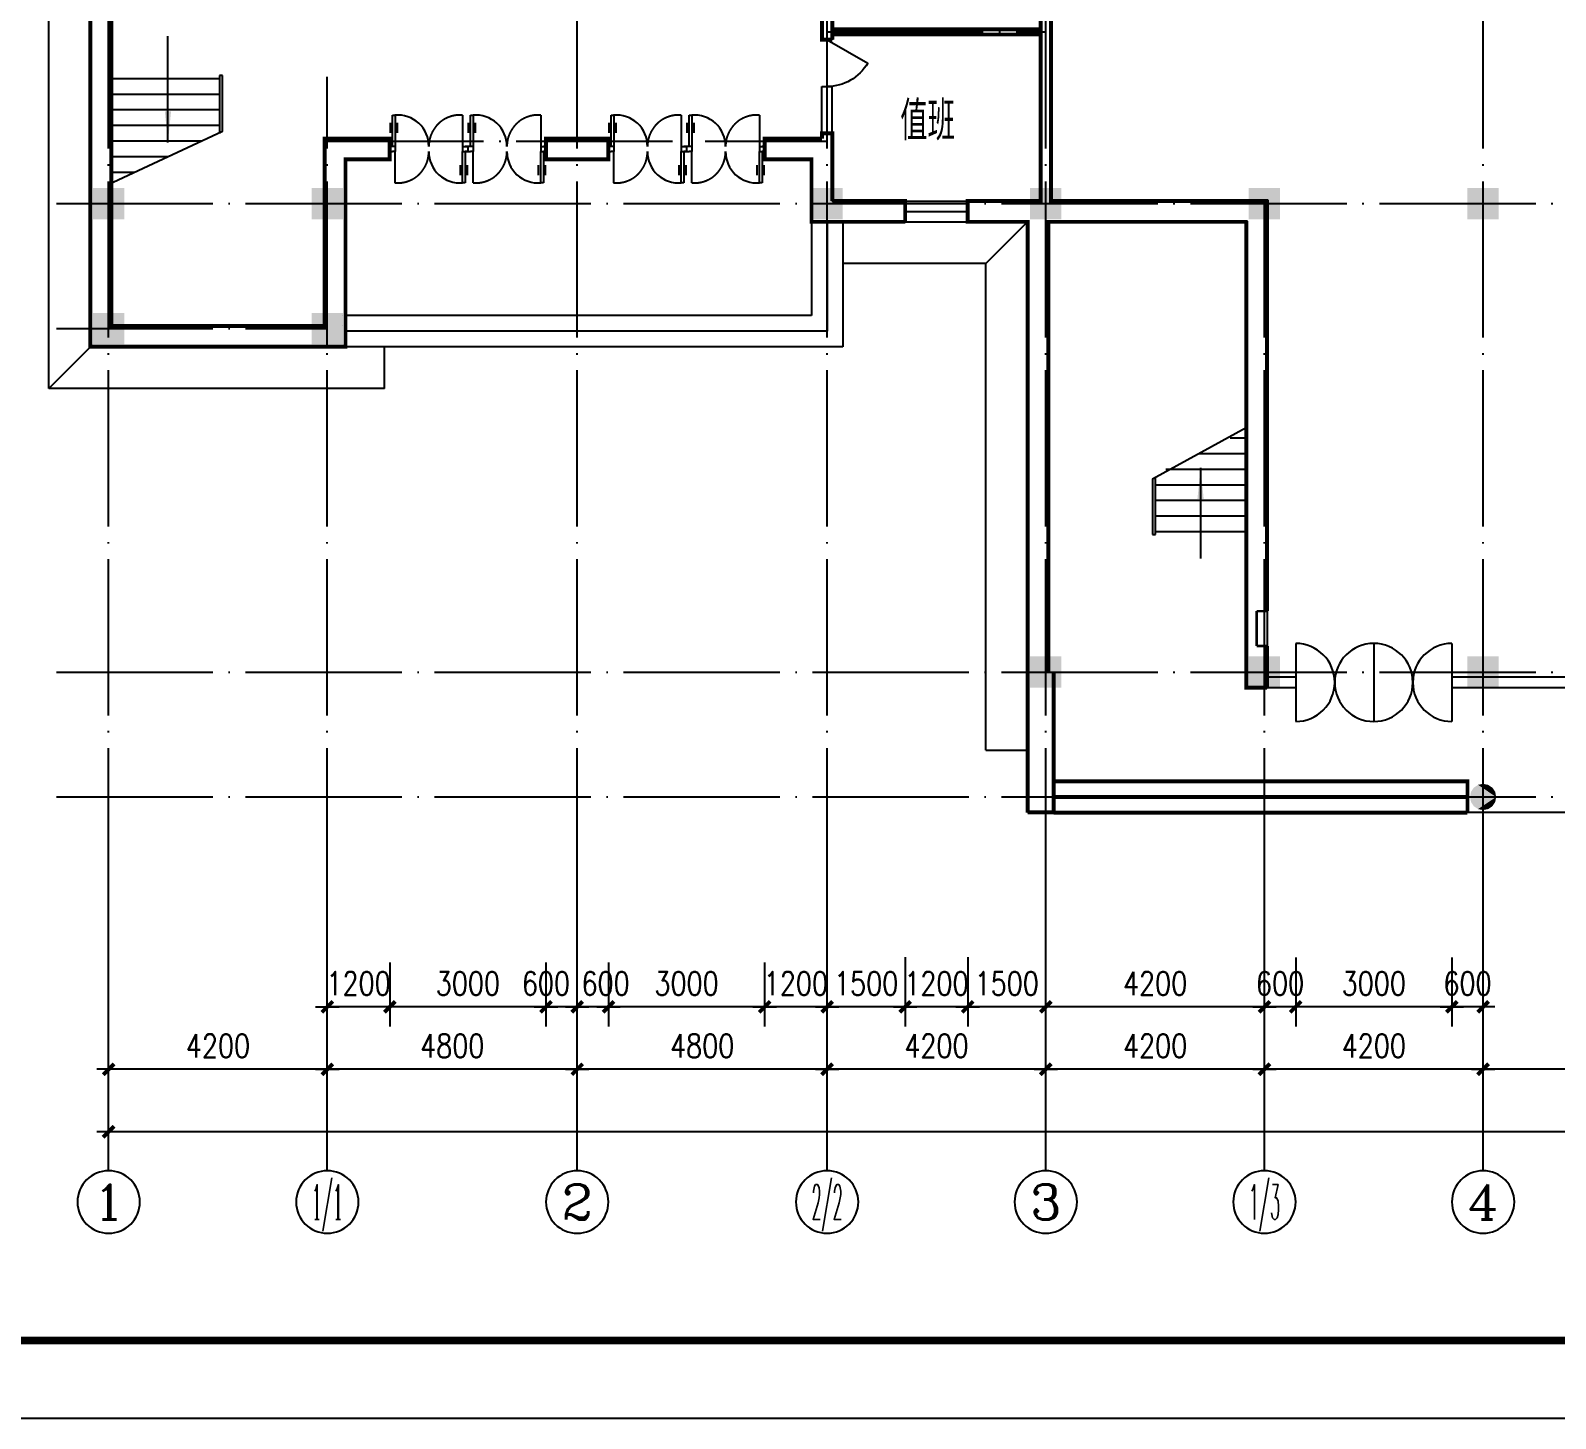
# Model space of a CAD drawing. Extents: x -55219 to 470149, y 494712 to 780039.
# Drawn here: x -40048 to -10757, y 690939 to 717609 of the extents above; entities that cross this region are included whole.
import ezdxf
from ezdxf.enums import TextEntityAlignment as Align

# ---------------------------------------------------------------- set-up
doc = ezdxf.new("R2010")
doc.units = 0
doc.header["$LTSCALE"] = 1500
doc.header["$MEASUREMENT"] = 0
doc.linetypes.add('DASHED2', pattern=[0.375, 0.25, -0.125])
doc.linetypes.add('DOTE', pattern=[2.42, 2, -0.2, 0.02, -0.2])
doc.layers.get('0').update_dxf_attribs({"linetype": 'CONTINUOUS'})
doc.layers.get('DEFPOINTS').update_dxf_attribs({"linetype": 'CONTINUOUS'})
for name, color, linetype in [('AXIS', 3, 'CONTINUOUS'), ('AXIS_TEXT', 7, 'CONTINUOUS'), ('COLUMN', 7, 'CONTINUOUS'), ('DOTE', 1, 'DOTE'), ('LVTRY', 6, 'CONTINUOUS'), ('PUB_DIM', 3, 'CONTINUOUS'), ('PUB_TEXT', 7, 'CONTINUOUS'), ('PUB_TITLE', 4, 'CONTINUOUS'), ('PUB_WALL', 255, 'CONTINUOUS'), ('STAIR', 2, 'CONTINUOUS'), ('WALL', 255, 'CONTINUOUS'), ('WINDOW', 2, 'CONTINUOUS'), ('WINDOW_TEXT', 7, 'CONTINUOUS')]:
    doc.layers.add(name, color=color, linetype=linetype)
doc.styles.add('_HZTXT', font='txt.shx', dxfattribs={"width": 0.8, "bigfont": 'hztxt.shx'})
doc.styles.add('COMPLEX', font='COMPLEX')
doc.styles.add('DIM_FONT', font='SIMPLEX.shx', dxfattribs={"width": 0.8})
doc.styles.add('SIMPLEX', font='SIMPLEX.SHX')
doc.dimstyles.new('AXIS150', dxfattribs={"dimscale": 1.5, "dimtxt": 300, "dimasz": 1, "dimexe": 250, "dimexo": 300, "dimgap": 150, "dimtad": 1, "dimdec": 0, "dimzin": 0, "dimdsep": 46, "dimtxsty": 'DIM_FONT', "dimblk": '_DIMX', "dimcen": 0.09, "dimse1": 1, "dimse2": 1, "dimclrt": 7, "dimadec": 0, "dimazin": 0, "dimtfac": 1, "dimtdec": 0, "dimtix": 1, "dimtmove": 2, "dimatfit": 3, "dimldrblk": '_DIMX', "dimfxl": 1, "dimtolj": 1, "dimtzin": 0, "dimarcsym": 0})
doc.dimstyles.new('DIMA150', dxfattribs={"dimscale": 1.5, "dimtxt": 300, "dimasz": 1, "dimexe": 250, "dimexo": 300, "dimgap": 150, "dimtad": 1, "dimdec": 0, "dimzin": 0, "dimdsep": 46, "dimtxsty": 'DIM_FONT', "dimblk": '_DIMX', "dimcen": 0.09, "dimse1": 1, "dimclrt": 7, "dimadec": 0, "dimazin": 0, "dimtfac": 1, "dimtdec": 0, "dimtix": 1, "dimtmove": 2, "dimatfit": 3, "dimldrblk": '_DIMX', "dimfxl": 1, "dimtolj": 1, "dimtzin": 0, "dimarcsym": 0})
doc.dimstyles.new('DIMB150', dxfattribs={"dimscale": 1.5, "dimtxt": 300, "dimasz": 1, "dimexe": 250, "dimexo": 300, "dimgap": 150, "dimtad": 1, "dimdec": 0, "dimzin": 0, "dimdsep": 46, "dimtxsty": 'DIM_FONT', "dimblk": '_DIMX', "dimcen": 0.09, "dimse2": 1, "dimclrt": 7, "dimadec": 0, "dimazin": 0, "dimtfac": 1, "dimtdec": 0, "dimtix": 1, "dimtmove": 2, "dimatfit": 3, "dimldrblk": '_DIMX', "dimfxl": 1, "dimtolj": 1, "dimtzin": 0, "dimarcsym": 0})
doc.dimstyles.new('DIMN150', dxfattribs={"dimscale": 1.5, "dimtxt": 300, "dimasz": 1, "dimexe": 250, "dimexo": 300, "dimgap": 150, "dimtad": 1, "dimdec": 0, "dimzin": 0, "dimdsep": 46, "dimtxsty": 'DIM_FONT', "dimblk": '_DIMX', "dimcen": 0.09, "dimclrt": 7, "dimadec": 0, "dimazin": 0, "dimtfac": 1, "dimtdec": 0, "dimtix": 1, "dimtmove": 2, "dimatfit": 3, "dimldrblk": '_DIMX', "dimfxl": 1, "dimtolj": 1, "dimtzin": 0, "dimarcsym": 0})

# ---------------------------------------------------------------- blocks, each defined once
blk = doc.blocks.new('_DIMX')
blk.add_line((-150, 0), (150, 0))
at = {"const_width": 50}
blk.add_lwpolyline([(-70, -70), (70, 70)], dxfattribs=at)
blk = doc.blocks.new('*D1217')
at = {"color": 0, "linetype": 'ByBlock'}
for p, q in [((-28947, 699698), (-28947, 698474)), ((-25947, 699698), (-25947, 698474)), ((-25949, 698849), (-28946, 698849))]:
    blk.add_line(p, q, dxfattribs=at)
at = {"layer": 'DEFPOINTS', "color": 0, "linetype": 'ByBlock'}
for p in [(-28947, 700148), (-25947, 700148), (-28947, 698849)]:
    blk.add_point(p, dxfattribs=at)
at = {"color": 0, "linetype": 'ByBlock', "xscale": 1.5, "yscale": 1.5, "zscale": 1.5, "rotation": 180}
blk.add_blockref('_DIMX', (-28947, 698849), dxfattribs=at)
at = {"color": 0, "linetype": 'ByBlock', "xscale": 1.5, "yscale": 1.5, "zscale": 1.5}
blk.add_blockref('_DIMX', (-25947, 698849), dxfattribs=at)
at = {"color": 7, "linetype": 'ByBlock', "insert": (-27447, 699299), "char_height": 450, "attachment_point": 5, "style": 'DIM_FONT'}
blk.add_mtext('\\A1;3000', dxfattribs=at)
blk = doc.blocks.new('*D1216')
at = {"color": 0, "linetype": 'ByBlock'}
for p, q in [((-28947, 699698), (-28947, 698474)), ((-28949, 698849), (-29546, 698849))]:
    blk.add_line(p, q, dxfattribs=at)
at = {"layer": 'DEFPOINTS', "color": 0, "linetype": 'ByBlock'}
for p in [(-29547, 700148), (-28947, 700148), (-29547, 698849)]:
    blk.add_point(p, dxfattribs=at)
at = {"color": 0, "linetype": 'ByBlock', "xscale": 1.5, "yscale": 1.5, "zscale": 1.5, "rotation": 180}
blk.add_blockref('_DIMX', (-29547, 698849), dxfattribs=at)
at = {"color": 0, "linetype": 'ByBlock', "xscale": 1.5, "yscale": 1.5, "zscale": 1.5}
blk.add_blockref('_DIMX', (-28947, 698849), dxfattribs=at)
at = {"color": 7, "linetype": 'ByBlock', "insert": (-29002, 699299), "char_height": 450, "attachment_point": 5, "style": 'DIM_FONT'}
blk.add_mtext('\\A1;600', dxfattribs=at)
blk = doc.blocks.new('*D1215')
at = {"color": 0, "linetype": 'ByBlock'}
for p, q in [((-33147, 699698), (-33147, 698474)), ((-30147, 699698), (-30147, 698474)), ((-30149, 698849), (-33146, 698849))]:
    blk.add_line(p, q, dxfattribs=at)
at = {"layer": 'DEFPOINTS', "color": 0, "linetype": 'ByBlock'}
for p in [(-33147, 700148), (-30147, 700148), (-33147, 698849)]:
    blk.add_point(p, dxfattribs=at)
at = {"color": 0, "linetype": 'ByBlock', "xscale": 1.5, "yscale": 1.5, "zscale": 1.5, "rotation": 180}
blk.add_blockref('_DIMX', (-33147, 698849), dxfattribs=at)
at = {"color": 0, "linetype": 'ByBlock', "xscale": 1.5, "yscale": 1.5, "zscale": 1.5}
blk.add_blockref('_DIMX', (-30147, 698849), dxfattribs=at)
at = {"color": 7, "linetype": 'ByBlock', "insert": (-31647, 699299), "char_height": 450, "attachment_point": 5, "style": 'DIM_FONT'}
blk.add_mtext('\\A1;3000', dxfattribs=at)
blk = doc.blocks.new('*D1214')
at = {"color": 0, "linetype": 'ByBlock'}
for p, q in [((-33147, 699698), (-33147, 698474)), ((-34349, 698849), (-34350, 698849)), ((-33147, 698849), (-34347, 698849)), ((-33146, 698849), (-33144, 698849))]:
    blk.add_line(p, q, dxfattribs=at)
at = {"layer": 'DEFPOINTS', "color": 0, "linetype": 'ByBlock'}
for p in [(-34347, 700148), (-33147, 700148), (-34347, 698849)]:
    blk.add_point(p, dxfattribs=at)
at = {"color": 0, "linetype": 'ByBlock', "xscale": 1.5, "yscale": 1.5, "zscale": 1.5}
blk.add_blockref('_DIMX', (-34347, 698849), dxfattribs=at)
at = {"color": 0, "linetype": 'ByBlock', "xscale": 1.5, "yscale": 1.5, "zscale": 1.5, "rotation": 180}
blk.add_blockref('_DIMX', (-33147, 698849), dxfattribs=at)
at = {"color": 7, "linetype": 'ByBlock', "insert": (-33747, 699299), "char_height": 450, "attachment_point": 5, "style": 'DIM_FONT'}
blk.add_mtext('\\A1;1200', dxfattribs=at)
blk = doc.blocks.new('*D1213')
at = {"color": 0, "linetype": 'ByBlock'}
blk.add_line((-16349, 698849), (-20546, 698849), dxfattribs=at)
at = {"layer": 'DEFPOINTS', "color": 0, "linetype": 'ByBlock'}
for p in [(-20547, 702019), (-16347, 702019), (-20547, 698849)]:
    blk.add_point(p, dxfattribs=at)
at = {"color": 0, "linetype": 'ByBlock', "xscale": 1.5, "yscale": 1.5, "zscale": 1.5, "rotation": 180}
blk.add_blockref('_DIMX', (-20547, 698849), dxfattribs=at)
at = {"color": 0, "linetype": 'ByBlock', "xscale": 1.5, "yscale": 1.5, "zscale": 1.5}
blk.add_blockref('_DIMX', (-16347, 698849), dxfattribs=at)
at = {"color": 7, "linetype": 'ByBlock', "insert": (-18447, 699299), "char_height": 450, "attachment_point": 5, "style": 'DIM_FONT'}
blk.add_mtext('\\A1;4200', dxfattribs=at)
blk = doc.blocks.new('*D1212')
at = {"color": 0, "linetype": 'ByBlock'}
for p, q in [((-25947, 699698), (-25947, 698474)), ((-25949, 698849), (-25950, 698849)), ((-24747, 698849), (-25947, 698849)), ((-24746, 698849), (-24744, 698849))]:
    blk.add_line(p, q, dxfattribs=at)
at = {"layer": 'DEFPOINTS', "color": 0, "linetype": 'ByBlock'}
for p in [(-25947, 700148), (-24747, 700148), (-25947, 698849)]:
    blk.add_point(p, dxfattribs=at)
at = {"color": 0, "linetype": 'ByBlock', "xscale": 1.5, "yscale": 1.5, "zscale": 1.5}
blk.add_blockref('_DIMX', (-25947, 698849), dxfattribs=at)
at = {"color": 0, "linetype": 'ByBlock', "xscale": 1.5, "yscale": 1.5, "zscale": 1.5, "rotation": 180}
blk.add_blockref('_DIMX', (-24747, 698849), dxfattribs=at)
at = {"color": 7, "linetype": 'ByBlock', "insert": (-25347, 699299), "char_height": 450, "attachment_point": 5, "style": 'DIM_FONT'}
blk.add_mtext('\\A1;1200', dxfattribs=at)
blk = doc.blocks.new('*D1211')
at = {"color": 0, "linetype": 'ByBlock'}
for p, q in [((-30147, 699698), (-30147, 698474)), ((-29549, 698849), (-30146, 698849))]:
    blk.add_line(p, q, dxfattribs=at)
at = {"layer": 'DEFPOINTS', "color": 0, "linetype": 'ByBlock'}
for p in [(-30147, 700148), (-29547, 700148), (-30147, 698849)]:
    blk.add_point(p, dxfattribs=at)
at = {"color": 0, "linetype": 'ByBlock', "xscale": 1.5, "yscale": 1.5, "zscale": 1.5, "rotation": 180}
blk.add_blockref('_DIMX', (-30147, 698849), dxfattribs=at)
at = {"color": 0, "linetype": 'ByBlock', "xscale": 1.5, "yscale": 1.5, "zscale": 1.5}
blk.add_blockref('_DIMX', (-29547, 698849), dxfattribs=at)
at = {"color": 7, "linetype": 'ByBlock', "insert": (-30148, 699299), "char_height": 450, "attachment_point": 5, "style": 'DIM_FONT'}
blk.add_mtext('\\A1;600', dxfattribs=at)
blk = doc.blocks.new('*D1210')
at = {"color": 0, "linetype": 'ByBlock'}
for p, q in [((-23247, 699801), (-23247, 698474)), ((-22047, 699801), (-22047, 698474)), ((-23249, 698849), (-23250, 698849)), ((-22047, 698849), (-23247, 698849)), ((-22046, 698849), (-22044, 698849))]:
    blk.add_line(p, q, dxfattribs=at)
at = {"layer": 'DEFPOINTS', "color": 0, "linetype": 'ByBlock'}
for p in [(-23247, 700251), (-22047, 700251), (-23247, 698849)]:
    blk.add_point(p, dxfattribs=at)
at = {"color": 0, "linetype": 'ByBlock', "xscale": 1.5, "yscale": 1.5, "zscale": 1.5}
blk.add_blockref('_DIMX', (-23247, 698849), dxfattribs=at)
at = {"color": 0, "linetype": 'ByBlock', "xscale": 1.5, "yscale": 1.5, "zscale": 1.5, "rotation": 180}
blk.add_blockref('_DIMX', (-22047, 698849), dxfattribs=at)
at = {"color": 7, "linetype": 'ByBlock', "insert": (-22647, 699299), "char_height": 450, "attachment_point": 5, "style": 'DIM_FONT'}
blk.add_mtext('\\A1;1200', dxfattribs=at)
blk = doc.blocks.new('*D1209')
at = {"color": 0, "linetype": 'ByBlock'}
for p, q in [((-23247, 699801), (-23247, 698474)), ((-24749, 698849), (-24750, 698849)), ((-23247, 698849), (-24747, 698849)), ((-23246, 698849), (-23244, 698849))]:
    blk.add_line(p, q, dxfattribs=at)
at = {"layer": 'DEFPOINTS', "color": 0, "linetype": 'ByBlock'}
for p in [(-24747, 700251), (-23247, 700251), (-24747, 698849)]:
    blk.add_point(p, dxfattribs=at)
at = {"color": 0, "linetype": 'ByBlock', "xscale": 1.5, "yscale": 1.5, "zscale": 1.5}
blk.add_blockref('_DIMX', (-24747, 698849), dxfattribs=at)
at = {"color": 0, "linetype": 'ByBlock', "xscale": 1.5, "yscale": 1.5, "zscale": 1.5, "rotation": 180}
blk.add_blockref('_DIMX', (-23247, 698849), dxfattribs=at)
at = {"color": 7, "linetype": 'ByBlock', "insert": (-23997, 699299), "char_height": 450, "attachment_point": 5, "style": 'DIM_FONT'}
blk.add_mtext('\\A1;1500', dxfattribs=at)
blk = doc.blocks.new('*D1208')
at = {"color": 0, "linetype": 'ByBlock'}
for p, q in [((-22047, 699801), (-22047, 698474)), ((-22049, 698849), (-22050, 698849)), ((-20547, 698849), (-22047, 698849)), ((-20546, 698849), (-20544, 698849))]:
    blk.add_line(p, q, dxfattribs=at)
at = {"layer": 'DEFPOINTS', "color": 0, "linetype": 'ByBlock'}
for p in [(-22047, 700251), (-20547, 700251), (-22047, 698849)]:
    blk.add_point(p, dxfattribs=at)
at = {"color": 0, "linetype": 'ByBlock', "xscale": 1.5, "yscale": 1.5, "zscale": 1.5}
blk.add_blockref('_DIMX', (-22047, 698849), dxfattribs=at)
at = {"color": 0, "linetype": 'ByBlock', "xscale": 1.5, "yscale": 1.5, "zscale": 1.5, "rotation": 180}
blk.add_blockref('_DIMX', (-20547, 698849), dxfattribs=at)
at = {"color": 7, "linetype": 'ByBlock', "insert": (-21297, 699299), "char_height": 450, "attachment_point": 5, "style": 'DIM_FONT'}
blk.add_mtext('\\A1;1500', dxfattribs=at)
blk = doc.blocks.new('*D1207')
at = {"color": 0, "linetype": 'ByBlock'}
for p, q in [((-15747, 699798), (-15747, 698474)), ((-12747, 699798), (-12747, 698474)), ((-12749, 698849), (-15746, 698849))]:
    blk.add_line(p, q, dxfattribs=at)
at = {"layer": 'DEFPOINTS', "color": 0, "linetype": 'ByBlock'}
for p in [(-15747, 700248), (-12747, 700248), (-15747, 698849)]:
    blk.add_point(p, dxfattribs=at)
at = {"color": 0, "linetype": 'ByBlock', "xscale": 1.5, "yscale": 1.5, "zscale": 1.5, "rotation": 180}
blk.add_blockref('_DIMX', (-15747, 698849), dxfattribs=at)
at = {"color": 0, "linetype": 'ByBlock', "xscale": 1.5, "yscale": 1.5, "zscale": 1.5}
blk.add_blockref('_DIMX', (-12747, 698849), dxfattribs=at)
at = {"color": 7, "linetype": 'ByBlock', "insert": (-14247, 699299), "char_height": 450, "attachment_point": 5, "style": 'DIM_FONT'}
blk.add_mtext('\\A1;3000', dxfattribs=at)
blk = doc.blocks.new('*D1206')
at = {"color": 0, "linetype": 'ByBlock'}
for p, q in [((-15747, 699798), (-15747, 698474)), ((-16349, 698849), (-16350, 698849)), ((-15747, 698849), (-16347, 698849)), ((-15746, 698849), (-15744, 698849))]:
    blk.add_line(p, q, dxfattribs=at)
at = {"layer": 'DEFPOINTS', "color": 0, "linetype": 'ByBlock'}
for p in [(-16347, 700248), (-15747, 700248), (-16347, 698849)]:
    blk.add_point(p, dxfattribs=at)
at = {"color": 0, "linetype": 'ByBlock', "xscale": 1.5, "yscale": 1.5, "zscale": 1.5}
blk.add_blockref('_DIMX', (-16347, 698849), dxfattribs=at)
at = {"color": 0, "linetype": 'ByBlock', "xscale": 1.5, "yscale": 1.5, "zscale": 1.5, "rotation": 180}
blk.add_blockref('_DIMX', (-15747, 698849), dxfattribs=at)
at = {"color": 7, "linetype": 'ByBlock', "insert": (-16047, 699299), "char_height": 450, "attachment_point": 5, "style": 'DIM_FONT'}
blk.add_mtext('\\A1;600', dxfattribs=at)
blk = doc.blocks.new('*D1205')
at = {"color": 0, "linetype": 'ByBlock'}
for p, q in [((-12747, 699798), (-12747, 698474)), ((-12749, 698849), (-12750, 698849)), ((-12147, 698849), (-12747, 698849)), ((-12146, 698849), (-12144, 698849))]:
    blk.add_line(p, q, dxfattribs=at)
at = {"layer": 'DEFPOINTS', "color": 0, "linetype": 'ByBlock'}
for p in [(-12747, 700248), (-12147, 700248), (-12747, 698849)]:
    blk.add_point(p, dxfattribs=at)
at = {"color": 0, "linetype": 'ByBlock', "xscale": 1.5, "yscale": 1.5, "zscale": 1.5}
blk.add_blockref('_DIMX', (-12747, 698849), dxfattribs=at)
at = {"color": 0, "linetype": 'ByBlock', "xscale": 1.5, "yscale": 1.5, "zscale": 1.5, "rotation": 180}
blk.add_blockref('_DIMX', (-12147, 698849), dxfattribs=at)
at = {"color": 7, "linetype": 'ByBlock', "insert": (-12447, 699299), "char_height": 450, "attachment_point": 5, "style": 'DIM_FONT'}
blk.add_mtext('\\A1;600', dxfattribs=at)
blk = doc.blocks.new('_WBLK')
for p, q in [((-0.5, 0.5), (0.5, 0.5)), ((-0.5, 0), (0.5, 0)), ((-0.5, -0.5), (0.5, -0.5))]:
    blk.add_line(p, q)
at = {"layer": 'WINDOW_TEXT', "style": 'SIMPLEX', "flags": 9}
blk.add_attdef('A', text='', height=1, dxfattribs=at).set_placement((0, 1.5), align=Align.MIDDLE)
blk = doc.blocks.new('_YZH')
for points in [[(-0.466, 0.193), (0.5, 0), (-0.5, 0), (-0.466, -0.193)], [(-0.193, 0.466), (0.5, 0), (-0.357, 0.357), (-0.466, 0.193)], [(0.193, 0.466), (0.5, 0), (0, 0.505), (-0.193, 0.466)], [(0.466, 0.193), (0.5, 0), (0.357, 0.357), (0.193, 0.466)], [(-0.466, -0.193), (0.5, 0), (-0.357, -0.357), (-0.193, -0.466)], [(-0.193, -0.466), (0.5, 0), (0, -0.505), (0.193, -0.466)], [(0.193, -0.466), (0.5, 0), (0.357, -0.357), (0.466, -0.193)]]:
    blk.add_solid(points)
blk = doc.blocks.new('_FZH')
blk.add_solid([(0.5, 0.5), (0.5, -0.5), (-0.5, 0.5), (-0.5, -0.5)])
blk = doc.blocks.new('M_A19UKF')
for p, q in [((-0.467, -0.003), (-0.467, 0.397)), ((-0.467, 0.397), (-0.433, 0.397)), ((-0.433, 0.397), (-0.433, -0.003)), ((-0.495, 0.298), (-0.495, 0.169)), ((-0.405, 0.298), (-0.405, 0.169)), ((-0.5, -0.003), (-0.5, -0.069)), ((-0.433, -0.003), (-0.5, -0.003)), ((-0.5, -0.003), (-0.5, -0.003)), ((-0.5, -0.069), (-0.5, -0.069)), ((-0.5, -0.069), (-0.467, -0.069)), ((-0.433, -0.003), (-0.467, -0.003)), ((-0.433, -0.069), (-0.467, -0.069)), ((-0.433, -0.003), (-0.433, -0.069)), ((0.433, -0.003), (0.433, -0.069)), ((0.433, -0.003), (0.467, -0.003)), ((0.433, -0.003), (0.5, -0.003)), ((0.433, -0.469), (0.433, -0.069)), ((0.433, -0.069), (0.5, -0.069)), ((0.433, -0.069), (0.467, -0.069)), ((0.5, -0.003), (0.467, -0.003)), ((0.467, -0.069), (0.467, -0.469)), ((0.5, -0.069), (0.467, -0.069)), ((0.5, -0.003), (0.5, -0.069)), ((0.5, -0.003), (0.5, -0.003)), ((0.5, -0.069), (0.5, -0.069)), ((0.405, -0.37), (0.405, -0.242)), ((0.495, -0.37), (0.495, -0.242)), ((0.467, -0.469), (0.433, -0.469))]:
    blk.add_line(p, q)
at = {"linetype": 'DASHED2'}
for p, q in [((0.433, 0.397), (0.433, -0.003)), ((-0.433, -0.469), (-0.433, -0.069))]:
    blk.add_line(p, q, dxfattribs=at)
for centre, start, end in [((-0.4, -0.001), 359.8007, 94.7805), ((0.4, -0.071), 179.8007, 274.7805)]:
    blk.add_arc(centre, 0.4, start, end)
for centre, start, end in [((0.4, -0.001), 85.2195, 180.1993), ((-0.4, -0.071), 265.2195, 0.1993)]:
    blk.add_arc(centre, 0.4, start, end, dxfattribs=at)
blk = doc.blocks.new('*D1033')
at = {"color": 0, "linetype": 'ByBlock'}
blk.add_line((-16349, 697649), (-20546, 697649), dxfattribs=at)
at = {"layer": 'DEFPOINTS', "color": 0, "linetype": 'ByBlock'}
for p in [(-20547, 700819), (-16347, 700819), (-20547, 697649)]:
    blk.add_point(p, dxfattribs=at)
at = {"color": 0, "linetype": 'ByBlock', "xscale": 1.5, "yscale": 1.5, "zscale": 1.5, "rotation": 180}
blk.add_blockref('_DIMX', (-20547, 697649), dxfattribs=at)
at = {"color": 0, "linetype": 'ByBlock', "xscale": 1.5, "yscale": 1.5, "zscale": 1.5}
blk.add_blockref('_DIMX', (-16347, 697649), dxfattribs=at)
at = {"color": 7, "linetype": 'ByBlock', "insert": (-18447, 698099), "char_height": 450, "attachment_point": 5, "style": 'DIM_FONT'}
blk.add_mtext('\\A1;4200', dxfattribs=at)
blk = doc.blocks.new('_AXISO')
blk.add_circle((0, 0), 0.5)
at = {"layer": 'AXIS_TEXT', "style": 'COMPLEX', "width": 1.041667}
blk.add_attdef('A', text='', height=0.56, dxfattribs=at).set_placement((-0.25, -0.28), (0.25, -0.28), align=Align.FIT)
blk = doc.blocks.new('_DBLK')
blk.add_line((-0.5, 0), (0, -0.866))
blk.add_arc((-0.5, 0), 1, 300, 0)
at = {"layer": 'WINDOW_TEXT', "style": 'SIMPLEX', "flags": 9}
blk.add_attdef('A', text='', height=1, dxfattribs=at).set_placement((0, 1.5), align=Align.MIDDLE)
blk = doc.blocks.new('_ARROW')
blk.add_solid([(0, 0), (-1, 0.1), (-1, -0.1)])
blk = doc.blocks.new('*D968')
at = {"color": 0, "linetype": 'ByBlock'}
blk.add_line((-3699, 697649), (-12146, 697649), dxfattribs=at)
at = {"layer": 'DEFPOINTS', "color": 0, "linetype": 'ByBlock'}
for p in [(-12147, 700819), (-3697, 700819), (-12147, 697649)]:
    blk.add_point(p, dxfattribs=at)
at = {"color": 0, "linetype": 'ByBlock', "xscale": 1.5, "yscale": 1.5, "zscale": 1.5, "rotation": 180}
blk.add_blockref('_DIMX', (-12147, 697649), dxfattribs=at)
at = {"color": 0, "linetype": 'ByBlock', "xscale": 1.5, "yscale": 1.5, "zscale": 1.5}
blk.add_blockref('_DIMX', (-3697, 697649), dxfattribs=at)
at = {"color": 7, "linetype": 'ByBlock', "insert": (-7922, 698099), "char_height": 450, "attachment_point": 5, "style": 'DIM_FONT'}
blk.add_mtext('\\A1;8450', dxfattribs=at)
blk = doc.blocks.new('*D964')
at = {"color": 0, "linetype": 'ByBlock'}
blk.add_line((-12149, 697649), (-16346, 697649), dxfattribs=at)
at = {"layer": 'DEFPOINTS', "color": 0, "linetype": 'ByBlock'}
for p in [(-16347, 700819), (-12147, 700819), (-16347, 697649)]:
    blk.add_point(p, dxfattribs=at)
at = {"color": 0, "linetype": 'ByBlock', "xscale": 1.5, "yscale": 1.5, "zscale": 1.5, "rotation": 180}
blk.add_blockref('_DIMX', (-16347, 697649), dxfattribs=at)
at = {"color": 0, "linetype": 'ByBlock', "xscale": 1.5, "yscale": 1.5, "zscale": 1.5}
blk.add_blockref('_DIMX', (-12147, 697649), dxfattribs=at)
at = {"color": 7, "linetype": 'ByBlock', "insert": (-14247, 698099), "char_height": 450, "attachment_point": 5, "style": 'DIM_FONT'}
blk.add_mtext('\\A1;4200', dxfattribs=at)
blk = doc.blocks.new('*D961')
at = {"color": 0, "linetype": 'ByBlock'}
blk.add_line((-34349, 697649), (-38546, 697649), dxfattribs=at)
at = {"layer": 'DEFPOINTS', "color": 0, "linetype": 'ByBlock'}
for p in [(-38547, 700819), (-34347, 700819), (-38547, 697649)]:
    blk.add_point(p, dxfattribs=at)
at = {"color": 0, "linetype": 'ByBlock', "xscale": 1.5, "yscale": 1.5, "zscale": 1.5, "rotation": 180}
blk.add_blockref('_DIMX', (-38547, 697649), dxfattribs=at)
at = {"color": 0, "linetype": 'ByBlock', "xscale": 1.5, "yscale": 1.5, "zscale": 1.5}
blk.add_blockref('_DIMX', (-34347, 697649), dxfattribs=at)
at = {"color": 7, "linetype": 'ByBlock', "insert": (-36447, 698099), "char_height": 450, "attachment_point": 5, "style": 'DIM_FONT'}
blk.add_mtext('\\A1;4200', dxfattribs=at)
blk = doc.blocks.new('*D960')
at = {"color": 0, "linetype": 'ByBlock'}
blk.add_line((-29549, 697649), (-34346, 697649), dxfattribs=at)
at = {"layer": 'DEFPOINTS', "color": 0, "linetype": 'ByBlock'}
for p in [(-34347, 700819), (-29547, 700819), (-34347, 697649)]:
    blk.add_point(p, dxfattribs=at)
at = {"color": 0, "linetype": 'ByBlock', "xscale": 1.5, "yscale": 1.5, "zscale": 1.5, "rotation": 180}
blk.add_blockref('_DIMX', (-34347, 697649), dxfattribs=at)
at = {"color": 0, "linetype": 'ByBlock', "xscale": 1.5, "yscale": 1.5, "zscale": 1.5}
blk.add_blockref('_DIMX', (-29547, 697649), dxfattribs=at)
at = {"color": 7, "linetype": 'ByBlock', "insert": (-31947, 698099), "char_height": 450, "attachment_point": 5, "style": 'DIM_FONT'}
blk.add_mtext('\\A1;4800', dxfattribs=at)
blk = doc.blocks.new('*D959')
at = {"color": 0, "linetype": 'ByBlock'}
blk.add_line((-24749, 697649), (-29546, 697649), dxfattribs=at)
at = {"layer": 'DEFPOINTS', "color": 0, "linetype": 'ByBlock'}
for p in [(-29547, 700819), (-24747, 700819), (-29547, 697649)]:
    blk.add_point(p, dxfattribs=at)
at = {"color": 0, "linetype": 'ByBlock', "xscale": 1.5, "yscale": 1.5, "zscale": 1.5, "rotation": 180}
blk.add_blockref('_DIMX', (-29547, 697649), dxfattribs=at)
at = {"color": 0, "linetype": 'ByBlock', "xscale": 1.5, "yscale": 1.5, "zscale": 1.5}
blk.add_blockref('_DIMX', (-24747, 697649), dxfattribs=at)
at = {"color": 7, "linetype": 'ByBlock', "insert": (-27147, 698099), "char_height": 450, "attachment_point": 5, "style": 'DIM_FONT'}
blk.add_mtext('\\A1;4800', dxfattribs=at)
blk = doc.blocks.new('*D958')
at = {"color": 0, "linetype": 'ByBlock'}
blk.add_line((-20549, 697649), (-24746, 697649), dxfattribs=at)
at = {"layer": 'DEFPOINTS', "color": 0, "linetype": 'ByBlock'}
for p in [(-24747, 700819), (-20547, 700819), (-24747, 697649)]:
    blk.add_point(p, dxfattribs=at)
at = {"color": 0, "linetype": 'ByBlock', "xscale": 1.5, "yscale": 1.5, "zscale": 1.5, "rotation": 180}
blk.add_blockref('_DIMX', (-24747, 697649), dxfattribs=at)
at = {"color": 0, "linetype": 'ByBlock', "xscale": 1.5, "yscale": 1.5, "zscale": 1.5}
blk.add_blockref('_DIMX', (-20547, 697649), dxfattribs=at)
at = {"color": 7, "linetype": 'ByBlock', "insert": (-22647, 698099), "char_height": 450, "attachment_point": 5, "style": 'DIM_FONT'}
blk.add_mtext('\\A1;4200', dxfattribs=at)
blk = doc.blocks.new('*D956')
at = {"color": 0, "linetype": 'ByBlock'}
blk.add_line((33601, 696449), (-38546, 696449), dxfattribs=at)
at = {"layer": 'DEFPOINTS', "color": 0, "linetype": 'ByBlock'}
for p in [(-38547, 700819), (33603, 700819), (-38547, 696449)]:
    blk.add_point(p, dxfattribs=at)
at = {"color": 0, "linetype": 'ByBlock', "xscale": 1.5, "yscale": 1.5, "zscale": 1.5, "rotation": 180}
blk.add_blockref('_DIMX', (-38547, 696449), dxfattribs=at)
at = {"color": 0, "linetype": 'ByBlock', "xscale": 1.5, "yscale": 1.5, "zscale": 1.5}
blk.add_blockref('_DIMX', (33603, 696449), dxfattribs=at)
at = {"color": 7, "linetype": 'ByBlock', "insert": (-2472, 696899), "char_height": 450, "attachment_point": 5, "style": 'DIM_FONT'}
blk.add_mtext('\\A1;72150', dxfattribs=at)
blk = doc.blocks.new('M_A10JJG')
for p, q in [((-0.5, -0.5), (-0.5, 0.5)), ((0.5, -0.5), (0.5, 0.5))]:
    blk.add_line(p, q)
for centre, start, end in [((-0.5, 0), 270, 90), ((0.5, 0), 90, 270)]:
    blk.add_arc(centre, 0.5, start, end)

msp = doc.modelspace()

# ---------------------------------------------------------------- linework, layer by layer
for p, q in [((-24847.2, 715631.4), (-24847.2, 716531.4)), ((-24747.2, 715631.4), (-24747.2, 716531.4)), ((-24647.2, 715631.4), (-24647.2, 716531.4))]:
    msp.add_line(p, q)
at = {"layer": 'AXIS'}
for p, q in [((-38547.2, 695699.1), (-38547.2, 700819.4)), ((-34347.2, 695699.1), (-34347.2, 700819.4)), ((-29547.2, 695699.1), (-29547.2, 700819.4)), ((-24747.2, 695699.1), (-24747.2, 700819.4)), ((-20547.2, 695699.1), (-20547.2, 700819.4)), ((-16347.2, 695699.1), (-16347.2, 700819.4)), ((-12147.2, 695699.1), (-12147.2, 700819.4))]:
    msp.add_line(p, q, dxfattribs=at)
at = {"layer": 'DOTE'}
for p, q in [((-38547.2, 700819.4), (-38547.2, 771056.2)), ((-29547.2, 700819.4), (-29547.2, 771056.2)), ((-20547.2, 700819.4), (-20547.2, 771056.2)), ((-12147.2, 700819.4), (-12147.2, 771056.2)), ((-24747.2, 700819.4), (-24747.2, 723281.4)), ((-24747.2, 717581.4), (-20547.2, 717581.4)), ((-34347.2, 700819.4), (-34347.2, 716720.4)), ((-34347.2, 715481.4), (-24747.2, 715481.4)), ((-39547.2, 714281.4), (35005.6, 714281.4)), ((-39547.2, 714281.4), (32802.8, 714281.4)), ((-16347.2, 700819.4), (-16347.2, 714281.4)), ((-39547.2, 711881.4), (-34347.2, 711881.4)), ((-39547.2, 705281.4), (32802.8, 705281.4)), ((-39547.2, 702881.4), (32802.8, 702881.4))]:
    msp.add_line(p, q, dxfattribs=at)
at = {"layer": 'LVTRY'}
for p, q in [((-39697.2, 710731.4), (-39697.2, 752681.4)), ((-24847.2, 716531.4), (-24647.2, 716531.4)), ((-36357.2, 715669.8), (-38557.2, 714645.4)), ((-21697.2, 713130.9), (-20897.2, 713931.4)), ((-21696.7, 713131.4), (-24447.2, 713131.4)), ((-21697.2, 703781.9), (-21697.2, 713130.9)), ((-38897.2, 711531.4), (-39697.2, 710731.4)), ((-33247.2, 710731.4), (-33247.2, 711531.4)), ((-33247.2, 710731.4), (-39697.2, 710731.4)), ((-18496.9, 708993), (-16697.2, 709978.9)), ((-21697.2, 703781.9), (-21696.7, 703781.4)), ((-21696.7, 703781.4), (-20897.2, 703781.4)), ((-20897.2, 702582.1), (-20896.7, 702581.6))]:
    msp.add_line(p, q, dxfattribs=at)
at = {"layer": 'LVTRY', "const_width": 50}
for points in [[(-16497.2, 706451.4), (-16497.2, 705781.4)], [(-16297.2, 706451.4), (-16497.2, 706451.4)], [(-16497.2, 705781.4), (-16297.2, 705781.4)]]:
    msp.add_lwpolyline(points, dxfattribs=at)
at = {"layer": 'PUB_DIM'}
for points in [[(-37407.7, 715455.3), (-37407.7, 717501.7)], [(-17574.2, 709207.5), (-17574.2, 707461)]]:
    msp.add_lwpolyline(points, dxfattribs=at)
at = {"layer": 'PUB_TITLE'}
msp.add_lwpolyline([(-55219.4, 690938.8), (-55219.4, 780038.8), (70930.6, 780038.8), (70930.6, 690938.8)], close=True, dxfattribs=at)
at = {"layer": 'PUB_TITLE', "const_width": 150}
msp.add_lwpolyline([(-51469.4, 692438.8), (69430.6, 692438.8), (69430.6, 778538.8), (-51469.4, 778538.8)], close=True, dxfattribs=at)
at = {"layer": 'PUB_WALL', "const_width": 75}
for points in [[(-20447.2, 714331.4), (-20447.2, 714342.1), (-20447.2, 716742.1), (-20447.2, 737281.4), (-19147.2, 737281.4), (-19147.2, 737481.4), (-20447.2, 737481.4), (-20447.2, 741181.4), (-16747.2, 741181.4), (-12247.2, 741181.4), (-12247.2, 737481.4), (-13947.2, 737481.4), (-13947.2, 737281.4), (-12047.2, 737281.4)], [(-24647.2, 717431.4), (-24847.2, 717431.4), (-24847.2, 718531.4), (-24647.2, 718531.4), (-24647.2, 717631.4), (-20647.2, 717631.4), (-20647.2, 719931.2), (-21947.2, 719931.2)], [(-24647.2, 717531.4), (-24647.2, 717431.4), (-24647.2, 717531.4), (-24647.2, 717431.4), (-24647.2, 717531.4), (-20647.2, 717531.4), (-20647.2, 714331.4), (-22047.2, 714331.4), (-22047.2, 713931.4), (-20897.2, 713931.4), (-20897.2, 702582.1)], [(-20447.2, 717548.4), (-20447.2, 716742.1), (-20447.2, 714331.4), (-16297.7, 714331.4), (-16297.2, 714330.9), (-16297.2, 706451.4)], [(-20647.2, 714342.1), (-20647.2, 716542.1)], [(-24647.2, 714331.9), (-24647.2, 714331.9), (-24647.2, 715631.4), (-24847.2, 715631.4), (-24847.2, 715531.4)], [(-34396.7, 715531.4), (-34396.7, 715531.4)], [(-23247.2, 713931.4), (-25047.2, 713931.4), (-25047.2, 715131.4), (-25947.2, 715131.4), (-25947.2, 715531.4), (-24847.2, 715531.4)], [(-25047.2, 714331.9), (-25047.2, 714331.9)], [(-24647.2, 714331.4), (-23247.2, 714331.4), (-23247.2, 713931.4)], [(-20497.2, 705281.4), (-20497.2, 713931.4), (-16697.7, 713931.4), (-16697.2, 713930.9), (-16697.2, 704981.4), (-16297.2, 704981.4)], [(-34047.2, 711931.9), (-34047.2, 711931.9)], [(-16297.2, 705781.4), (-16297.2, 704981.4)], [(-20397.2, 702581.6), (-20397.2, 705281.4)], [(-12447.2, 702581.6), (-12447.2, 703181.6), (-20397.2, 703181.6)], [(-12447.2, 702881.6), (-20397.2, 702881.6)], [(-20397.2, 702587.2), (-20897.2, 702587.2)], [(-12447.2, 702581.8), (-20397.2, 702581.8)]]:
    msp.add_lwpolyline(points, dxfattribs=at)
for points in [[(-38897.2, 719831.4), (-38897.2, 711531.4), (-33997.2, 711531.4), (-33997.2, 715131.4), (-33147.2, 715131.4), (-33147.2, 715531.4), (-34397.2, 715531.4), (-34397.2, 711931.4), (-38497.2, 711931.4), (-38497.2, 719831.4)], [(-28947.2, 715131.4), (-28947.2, 715531.4), (-30147.2, 715531.4), (-30147.2, 715131.4)]]:
    msp.add_lwpolyline(points, close=True, dxfattribs=at)
at = {"layer": 'STAIR'}
for p, q in [((-36417.2, 716681.4), (-38497.2, 716681.4)), ((-36357.2, 716741.4), (-36417.2, 716741.4)), ((-36417.2, 716741.4), (-36417.2, 715631.4)), ((-36357.2, 715669.8), (-36357.2, 716741.4)), ((-36417.2, 716381.4), (-38497.2, 716381.4)), ((-36417.2, 716081.4), (-38497.2, 716081.4)), ((-36417.2, 715781.4), (-38497.2, 715781.4)), ((-36761.9, 715481.4), (-38497.2, 715481.4)), ((-37406.2, 715181.4), (-38497.2, 715181.4)), ((-25047.2, 715131.4), (-25047.2, 712131.9)), ((-38050.4, 714881.4), (-38497.2, 714881.4)), ((-24747.2, 713931.4), (-24747.2, 711831.4)), ((-24447.2, 713931.4), (-24447.2, 711531.9)), ((-34047.2, 712131.9), (-34046.7, 712131.4)), ((-25047.7, 712131.4), (-33997.2, 712131.4)), ((-25047.7, 712131.4), (-25047.2, 712131.9)), ((-34347.2, 711531.4), (-34347.2, 711831.4)), ((-24747.2, 711831.4), (-33997.2, 711831.4)), ((-34647.2, 711531.9), (-34646.7, 711531.4)), ((-34647.2, 711531.4), (-34647.2, 711531.9)), ((-24447.7, 711531.4), (-34646.7, 711531.4)), ((-24447.7, 711531.4), (-24447.2, 711531.9)), ((-17005.8, 709781.4), (-16697.2, 709781.4)), ((-17605.4, 709481.4), (-16697.2, 709481.4)), ((-18242.9, 709181.4), (-16697.2, 709181.4)), ((-18496.9, 708993), (-18496.9, 707921.4)), ((-18436.9, 707921.4), (-18436.9, 709031.4)), ((-18436.9, 708881.4), (-16697.2, 708881.4)), ((-18436.9, 708581.4), (-16697.2, 708581.4)), ((-18436.9, 708281.4), (-16697.2, 708281.4)), ((-18436.9, 707981.4), (-16697.2, 707981.4)), ((-18496.9, 707921.4), (-18436.9, 707921.4)), ((17671.6, 702581.6), (-20896.7, 702581.6))]:
    msp.add_line(p, q, dxfattribs=at)
at = {"layer": 'WALL'}
for p, q in [((-20447.2, 716742.1), (-20447.2, 737281.4)), ((-38897.2, 711531.4), (-38897.2, 719831.4)), ((-38497.2, 711931.4), (-38497.2, 719831.4)), ((-24847.2, 717431.4), (-24847.2, 718531.4)), ((-24647.2, 717431.4), (-24847.2, 717431.4)), ((-24647.2, 717431.4), (-24647.2, 717531.4)), ((-24647.2, 717531.4), (-24647.2, 717431.4)), ((-24647.2, 717531.4), (-24647.2, 717431.4)), ((-24647.2, 717531.4), (-20647.2, 717531.4)), ((-24647.2, 717431.4), (-24647.2, 717531.4)), ((-20647.2, 714331.4), (-20647.2, 717531.4)), ((-20447.2, 716742.1), (-20447.2, 717548.4)), ((-20647.2, 714342.1), (-20647.2, 716542.1)), ((-20447.2, 714331.4), (-20447.2, 716742.1)), ((-20447.2, 714342.1), (-20447.2, 716742.1)), ((-24847.2, 715531.4), (-24847.2, 715631.4)), ((-24647.2, 715631.4), (-24847.2, 715631.4)), ((-24647.2, 714331.9), (-24647.2, 715631.4)), ((-34397.2, 711931.4), (-34397.2, 715531.4)), ((-34397.2, 715531.4), (-33147.2, 715531.4)), ((-34396.7, 715531.4), (-34396.7, 715531.4)), ((-33147.2, 715131.4), (-33147.2, 715531.4)), ((-30147.2, 715131.4), (-30147.2, 715531.4)), ((-28947.2, 715531.4), (-30147.2, 715531.4)), ((-28947.2, 715131.4), (-28947.2, 715531.4)), ((-24847.2, 715531.4), (-25947.2, 715531.4)), ((-25947.2, 715131.4), (-25947.2, 715531.4)), ((-33997.2, 715131.4), (-33147.2, 715131.4)), ((-33997.2, 715131.4), (-33997.2, 711531.4)), ((-30147.2, 715131.4), (-28947.2, 715131.4)), ((-25947.2, 715131.4), (-25047.2, 715131.4)), ((-25047.2, 713931.4), (-25047.2, 715131.4)), ((-25047.2, 714331.9), (-25047.2, 714331.9)), ((-24647.2, 714331.9), (-24647.2, 714331.9)), ((-23247.2, 714331.4), (-24647.2, 714331.4)), ((-23247.2, 714331.4), (-23247.2, 713931.4)), ((-22047.2, 714331.4), (-22047.2, 713931.4)), ((-20647.2, 714331.4), (-22047.2, 714331.4)), ((-20447.2, 714331.4), (-20447.2, 714342.1)), ((-16297.7, 714331.4), (-20447.2, 714331.4)), ((-16297.7, 714331.4), (-16297.2, 714330.9)), ((-16297.2, 714330.9), (-16297.2, 704981.4)), ((-23247.2, 713931.4), (-25047.2, 713931.4)), ((-20897.2, 713931.4), (-22047.2, 713931.4)), ((-20897.2, 713931.4), (-20897.2, 702582.1)), ((-20497.2, 713931.4), (-20497.2, 708131.1)), ((-20497.2, 713931.4), (-16697.7, 713931.4)), ((-16697.7, 713931.4), (-16697.2, 713930.9)), ((-16697.2, 713930.9), (-16697.2, 704981.4)), ((-34397.2, 711931.4), (-38497.2, 711931.4)), ((-34047.2, 711931.9), (-34047.2, 711931.9)), ((-33997.2, 711531.4), (-38897.2, 711531.4)), ((-20397.2, 705281.4), (-20397.2, 702581.6)), ((-16697.2, 704981.4), (-16297.2, 704981.4)), ((-12447.2, 703181.6), (-20397.2, 703181.6)), ((-12447.2, 703181.6), (-12447.2, 702581.6)), ((-12447.2, 702881.6), (-20397.2, 702881.6)), ((-20397.2, 702587.2), (-20897.2, 702587.2)), ((-12447.2, 702581.8), (-20397.2, 702581.8))]:
    msp.add_line(p, q, dxfattribs=at)
at = {"layer": 'WINDOW'}
for p, q in [((-15747.2, 705181.4), (-16297.2, 705181.4)), ((16202.8, 705181.4), (-12747.2, 705181.4)), ((-15747.2, 704981.4), (-16697.2, 704981.4)), ((16285.6, 704981.4), (-12747.2, 704981.4))]:
    msp.add_line(p, q, dxfattribs=at)

# ---------------------------------------------------------------- block references
at = {"layer": 'AXIS'}
ref = msp.add_blockref('_AXISO', (-38547.2, 695099.1), dxfattribs=dict(at, xscale=-1200, yscale=1200, zscale=1200, rotation=180))
ref.add_attrib('A', '1', dxfattribs={"layer": 'AXIS_TEXT', "height": 672, "style": 'COMPLEX', "width": 2.083333}).set_placement((-38847.2, 694763.1), (-38247.2, 694763.1), align=Align.FIT)
ref = msp.add_blockref('_AXISO', (-34347.2, 695099.1), dxfattribs=dict(at, xscale=-1200, yscale=1200, zscale=1200, rotation=180))
ref.add_attrib('A', '1/1', dxfattribs={"layer": 'AXIS_TEXT', "height": 672, "style": 'COMPLEX', "width": 0.407609}).set_placement((-34647.2, 694763.1), (-34047.2, 694763.1), align=Align.FIT)
ref = msp.add_blockref('_AXISO', (-29547.2, 695099.1), dxfattribs=dict(at, xscale=-1200, yscale=1200, zscale=1200, rotation=180))
ref.add_attrib('A', '2', dxfattribs={"layer": 'AXIS_TEXT', "height": 672, "style": 'COMPLEX', "width": 1.339286}).set_placement((-29847.2, 694763.1), (-29247.2, 694763.1), align=Align.FIT)
ref = msp.add_blockref('_AXISO', (-24747.2, 695099.1), dxfattribs=dict(at, xscale=-1200, yscale=1200, zscale=1200, rotation=180))
ref.add_attrib('A', '2/2', dxfattribs={"layer": 'AXIS_TEXT', "height": 672, "style": 'COMPLEX', "width": 0.334821}).set_placement((-25047.2, 694763.1), (-24447.2, 694763.1), align=Align.FIT)
ref = msp.add_blockref('_AXISO', (-20547.2, 695099.1), dxfattribs=dict(at, xscale=-1200, yscale=1200, zscale=1200, rotation=180))
ref.add_attrib('A', '3', dxfattribs={"layer": 'AXIS_TEXT', "height": 672, "style": 'COMPLEX', "width": 1.339286}).set_placement((-20847.2, 694763.1), (-20247.2, 694763.1), align=Align.FIT)
ref = msp.add_blockref('_AXISO', (-16347.2, 695099.1), dxfattribs=dict(at, xscale=-1200, yscale=1200, zscale=1200, rotation=180))
ref.add_attrib('A', '1/3', dxfattribs={"layer": 'AXIS_TEXT', "height": 672, "style": 'COMPLEX', "width": 0.367647}).set_placement((-16647.2, 694763.1), (-16047.2, 694763.1), align=Align.FIT)
ref = msp.add_blockref('_AXISO', (-12147.2, 695099.1), dxfattribs=dict(at, xscale=-1200, yscale=1200, zscale=1200, rotation=180))
ref.add_attrib('A', '4', dxfattribs={"layer": 'AXIS_TEXT', "height": 672, "style": 'COMPLEX', "width": 1.171875}).set_placement((-12447.2, 694763.1), (-11847.2, 694763.1), align=Align.FIT)
at = {"layer": 'COLUMN'}
for name, p, xscale, yscale, zscale in [('_FZH', (-38547.2, 714281.4), 600, 600, 600), ('_FZH', (-34347.2, 714281.4), 600, 600, 600), ('_FZH', (-24747.2, 714281.4), 600, 600, 600), ('_FZH', (-20547.2, 714281.4), 600, 600, 600), ('_FZH', (-16347.2, 714281.4), 600, 600, 600), ('_FZH', (-12147.2, 714281.4), 600, 600, 600), ('_FZH', (-38547.2, 711881.4), 600, 600, 600), ('_FZH', (-34347.2, 711881.4), 600, 600, 600), ('_FZH', (-20547.2, 705281.4), 600, 600, 600), ('_FZH', (-16347.2, 705281.4), 600, 600, 600), ('_FZH', (-12147.2, 705281.4), 600, 600, 600), ('_YZH', (-12147.2, 702881.4), 500, 500, 500)]:
    msp.add_blockref(name, p, dxfattribs=dict(at, xscale=xscale, yscale=yscale, zscale=zscale))
at = {"layer": 'PUB_DIM', "xscale": 600, "yscale": 600, "zscale": 600}
for p, rotation in [((-37407.7, 715455.3), 270), ((-17574.2, 709207.5), 89.99999999999999)]:
    msp.add_blockref('_ARROW', p, dxfattribs=dict(at, rotation=rotation))
at = {"layer": 'WINDOW'}
for name, p, xscale, yscale, zscale, rotation in [('_DBLK', (-24747.2, 716981.4), -900, 900, 900, 89.99999999999999), ('M_A10JJG', (-14997.2, 705081.4), 1500, 1500, 1500, 180), ('M_A10JJG', (-13497.2, 705081.4), 1500, 1500, 1500, 180)]:
    msp.add_blockref(name, p, dxfattribs=dict(at, xscale=xscale, yscale=yscale, zscale=zscale, rotation=rotation))
for name, p, xscale, yscale, zscale in [('M_A19UKF', (-32397.2, 715385.6), 1500, 1500, 1500), ('M_A19UKF', (-30897.2, 715385.6), 1500, 1500, 1500), ('M_A19UKF', (-28197.2, 715385.6), 1500, 1500, 1500), ('M_A19UKF', (-26697.2, 715385.6), 1500, 1500, 1500), ('_WBLK', (-22647.2, 714131.4), 1200, 399.9999999998836, 1200)]:
    msp.add_blockref(name, p, dxfattribs=dict(at, xscale=xscale, yscale=yscale, zscale=zscale))

# ---------------------------------------------------------------- texts
at = {"layer": 'PUB_TEXT', "style": '_HZTXT', "width": 0.7}
msp.add_text('值班', height=751.4, dxfattribs=at).set_placement((-23343.2, 715494.9))

# ---------------------------------------------------------------- dimensions: what is measured, and where the dimension line sits
at = {"layer": 'AXIS'}
for base, p1, p2, dimstyle, picture, middle in [((-20547.2, 698849.1), (-16347.2, 702019.4), (-20547.2, 702019.4), 'AXIS150', '*D1213', (-18447.2, 699299.1)), ((-38547.2, 697649.1), (-34347.2, 700819.4), (-38547.2, 700819.4), 'AXIS150', '*D961', (-36447.2, 698099.1)), ((-34347.2, 697649.1), (-29547.2, 700819.4), (-34347.2, 700819.4), 'AXIS150', '*D960', (-31947.2, 698099.1)), ((-29547.2, 697649.1), (-24747.2, 700819.4), (-29547.2, 700819.4), 'AXIS150', '*D959', (-27147.2, 698099.1)), ((-24747.2, 697649.1), (-20547.2, 700819.4), (-24747.2, 700819.4), 'AXIS150', '*D958', (-22647.2, 698099.1)), ((-20547.2, 697649.1), (-16347.2, 700819.4), (-20547.2, 700819.4), 'AXIS150', '*D1033', (-18447.2, 698099.1)), ((-16347.2, 697649.1), (-12147.2, 700819.4), (-16347.2, 700819.4), 'AXIS150', '*D964', (-14247.2, 698099.1)), ((-34347.2, 698849.1), (-33147.2, 700147.7), (-34347.2, 700147.7), 'DIMB150', '*D1214', (-33747.2, 699299.1)), ((-33147.2, 698849.1), (-30147.2, 700147.7), (-33147.2, 700147.7), 'DIMN150', '*D1215', (-31647.2, 699299.1)), ((-28947.2, 698849.1), (-25947.2, 700147.7), (-28947.2, 700147.7), 'DIMN150', '*D1217', (-27447.2, 699299.1)), ((-25947.2, 698849.1), (-24747.2, 700147.7), (-25947.2, 700147.7), 'DIMA150', '*D1212', (-25347.2, 699299.1)), ((-24747.2, 698849.1), (-23247.2, 700251.1), (-24747.2, 700251.1), 'DIMB150', '*D1209', (-23997.2, 699299.1)), ((-23247.2, 698849.1), (-22047.2, 700251.1), (-23247.2, 700251.1), 'DIMN150', '*D1210', (-22647.2, 699299.1)), ((-22047.2, 698849.1), (-20547.2, 700251.1), (-22047.2, 700251.1), 'DIMA150', '*D1208', (-21297.2, 699299.1)), ((-16347.2, 698849.1), (-15747.2, 700248.3), (-16347.2, 700248.3), 'DIMB150', '*D1206', (-16047.2, 699299.1)), ((-15747.2, 698849.1), (-12747.2, 700248.3), (-15747.2, 700248.3), 'DIMN150', '*D1207', (-14247.2, 699299.1)), ((-12747.2, 698849.1), (-12147.2, 700248.3), (-12747.2, 700248.3), 'DIMA150', '*D1205', (-12447.2, 699299.1))]:
    dim = msp.add_linear_dim(base=base, p1=p1, p2=p2, angle=180, dimstyle=dimstyle, dxfattribs=at)
    dim.commit()
    dim.dimension.update_dxf_attribs({"geometry": picture, "text_midpoint": middle})
for p1, p2, distance, picture, middle in [((33602.5, 700819.4), (-38547.2, 700819.4), 4370.3, '*D956', (-2472.3, 696899.1)), ((-3697.2, 700819.4), (-12147.2, 700819.4), 3170.3, '*D968', (-7922.2, 698099.1))]:
    dim = msp.add_aligned_dim(p1=p1, p2=p2, distance=distance, dimstyle='AXIS150', dxfattribs=at)
    dim.commit()
    dim.dimension.update_dxf_attribs({"geometry": picture, "text_midpoint": middle})
for base, p1, p2, dimstyle, picture, middle in [((-30147.2, 698849.1), (-29547.2, 700147.7), (-30147.2, 700147.7), 'DIMA150', '*D1211', (-30148, 699299.1)), ((-29547.2, 698849.1), (-28947.2, 700147.7), (-29547.2, 700147.7), 'DIMB150', '*D1216', (-29002.3, 699299.1))]:
    dim = msp.add_linear_dim(base=base, p1=p1, p2=p2, angle=180, dimstyle=dimstyle, dxfattribs=at)
    dim.commit()
    dim.dimension.update_dxf_attribs({"geometry": picture, "text_midpoint": middle, "dimtype": 160})

doc.saveas('drawing.dxf')
